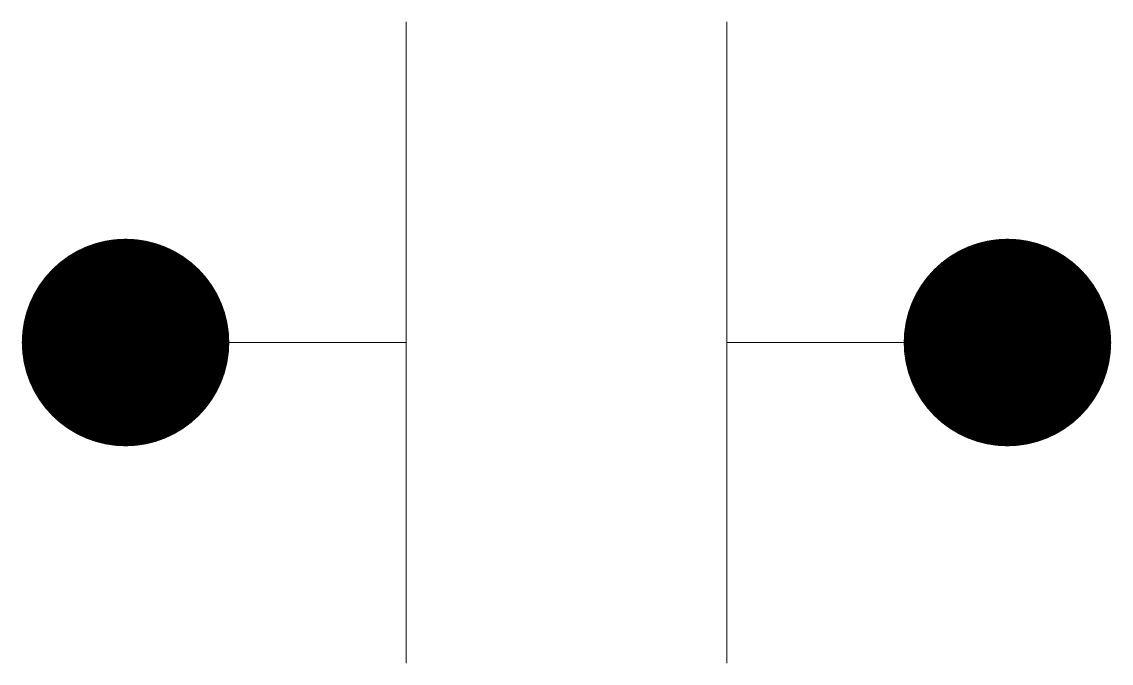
# Model space of a CAD drawing. Header units: inches. Extents: x 39.3 to 60.6, y -7.9 to 4.6.
import ezdxf

# ---------------------------------------------------------------- set-up
doc = ezdxf.new("R2010")
doc.units = ezdxf.units.IN
doc.header["$MEASUREMENT"] = 0
doc.layers.add('Wiring', color=7, linetype='Continuous', lineweight=5)

msp = doc.modelspace()

# ---------------------------------------------------------------- linework, layer by layer
at = {"layer": 'Wiring'}
for p, q in [((46.817, 4.606), (46.817, -7.949)), ((53.094, 4.606), (53.094, -7.949)), ((46.817, -1.672), (46.817, 1.467)), ((41.324, -1.672), (46.817, -1.672)), ((53.094, -1.672), (58.587, -1.672))]:
    msp.add_line(p, q, dxfattribs=at)
at = {"layer": 'Wiring', "const_width": 2.031}
for points in [[(42.34, -1.672, 1), (40.309, -1.672, 1)], [(59.602, -1.672, 1), (57.571, -1.672, 1)]]:
    msp.add_lwpolyline(points, format="xyb", close=True, dxfattribs=at)

doc.saveas('drawing.dxf')
